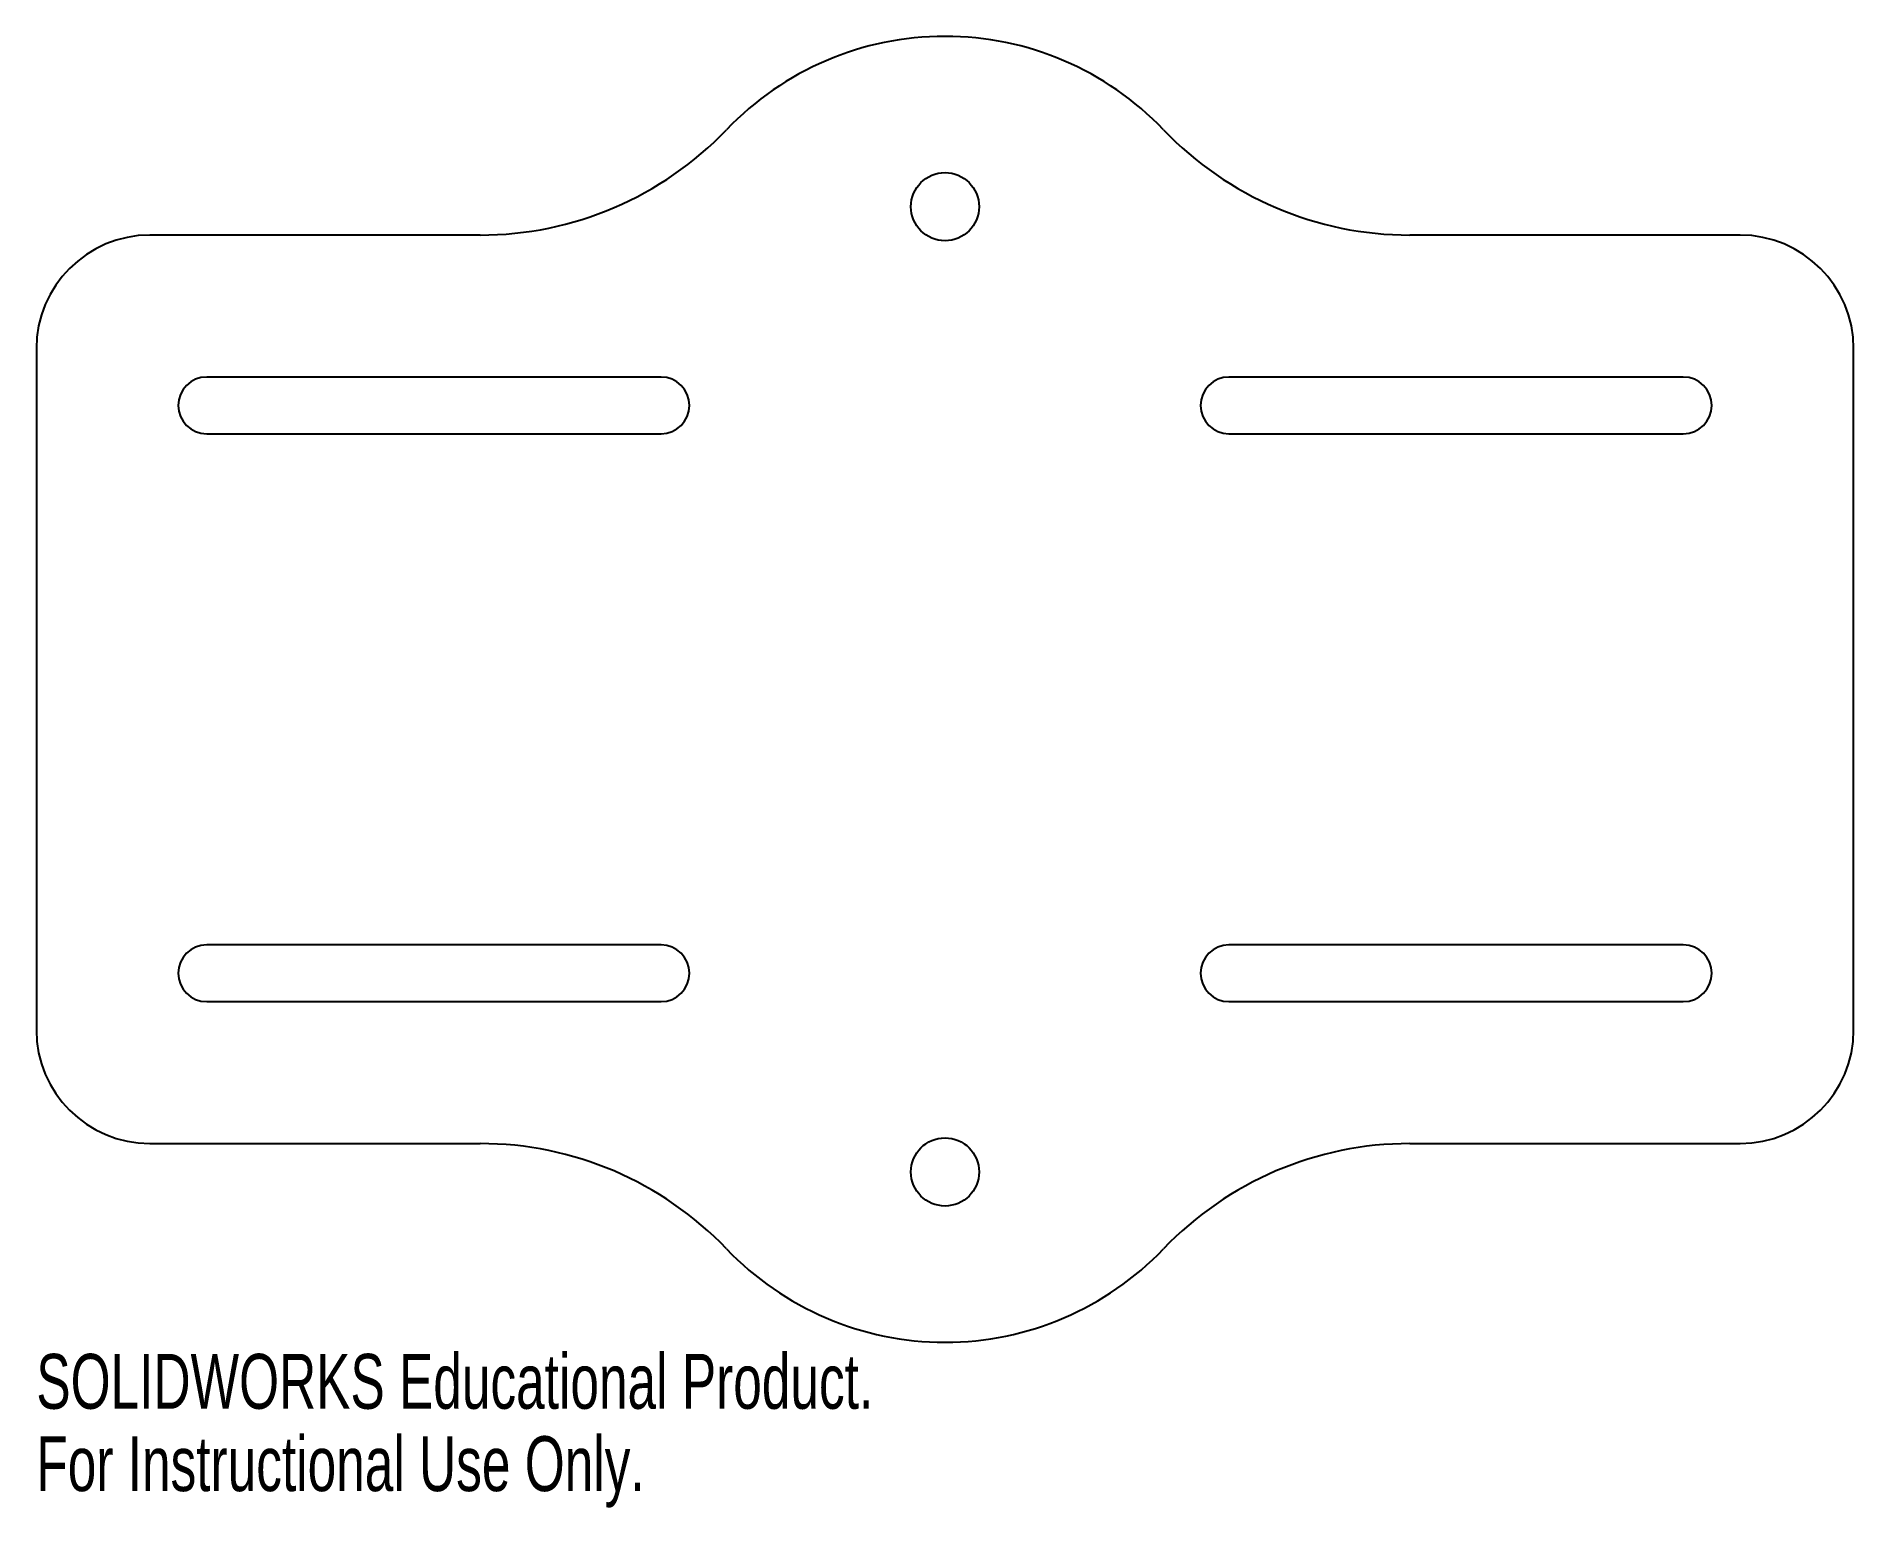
# Model space of a CAD drawing. Header units: millimetres. Extents: x -80 to 80, y -72 to 58.
import ezdxf

# ---------------------------------------------------------------- set-up
doc = ezdxf.new("R2010")
doc.units = ezdxf.units.MM
doc.styles.add('SLDTEXTSTYLE0', font='TXT', dxfattribs={"width": 0.7})

msp = doc.modelspace()

# ---------------------------------------------------------------- linework, layer by layer
at = {"color": 7, "linetype": 'Continuous', "lineweight": 25}
for p, q in [((-40.93, 40), (-70, 40)), ((70, 40), (40.93, 40)), ((-80, 30), (-80, -30)), ((80, -30), (80, 30)), ((-25, 27.5), (-65, 27.5)), ((65, 27.5), (25, 27.5)), ((-65, 22.5), (-25, 22.5)), ((25, 22.5), (65, 22.5)), ((-25, -22.5), (-65, -22.5)), ((65, -22.5), (25, -22.5)), ((-65, -27.5), (-25, -27.5)), ((25, -27.5), (65, -27.5)), ((-70, -40), (-40.93, -40)), ((40.93, -40), (70, -40))]:
    msp.add_line(p, q, dxfattribs=at)
for centre in [(0, 42.5), (0, -42.5)]:
    msp.add_circle(centre, 3, dxfattribs=at)
for centre, radius, start, end in [((0, 30.89), 26.61, 43.6976, 136.3024), ((-40.93, 70), 30, 270, 316.3024), ((40.93, 70), 30, 223.6976, 270), ((-70, 30), 10, 90, 180), ((70, 30), 10, 0, 90), ((-65, 25), 2.5, 90, 270), ((-25, 25), 2.5, 270, 90), ((25, 25), 2.5, 90, 270), ((65, 25), 2.5, 270, 90), ((-65, -25), 2.5, 90, 270), ((-25, -25), 2.5, 270, 90), ((25, -25), 2.5, 90, 270), ((65, -25), 2.5, 270, 90), ((-70, -30), 10, 180, 270), ((70, -30), 10, 270, 0), ((-40.93, -70), 30, 43.6976, 90), ((40.93, -70), 30, 90, 136.3024), ((0, -30.89), 26.61, 223.6976, 316.3024)]:
    msp.add_arc(centre, radius, start, end, dxfattribs=at)

# ---------------------------------------------------------------- texts
at = {"color": 7, "linetype": 'Continuous', "char_height": 4.8336, "attachment_point": 1, "style": 'SLDTEXTSTYLE0'}
for s, insert in [('SOLIDWORKS Educational Product.', (-80, -58.52)), ('For Instructional Use Only.', (-80, -65.77))]:
    msp.add_mtext(s, dxfattribs=dict(at, insert=insert))

doc.saveas('drawing.dxf')
